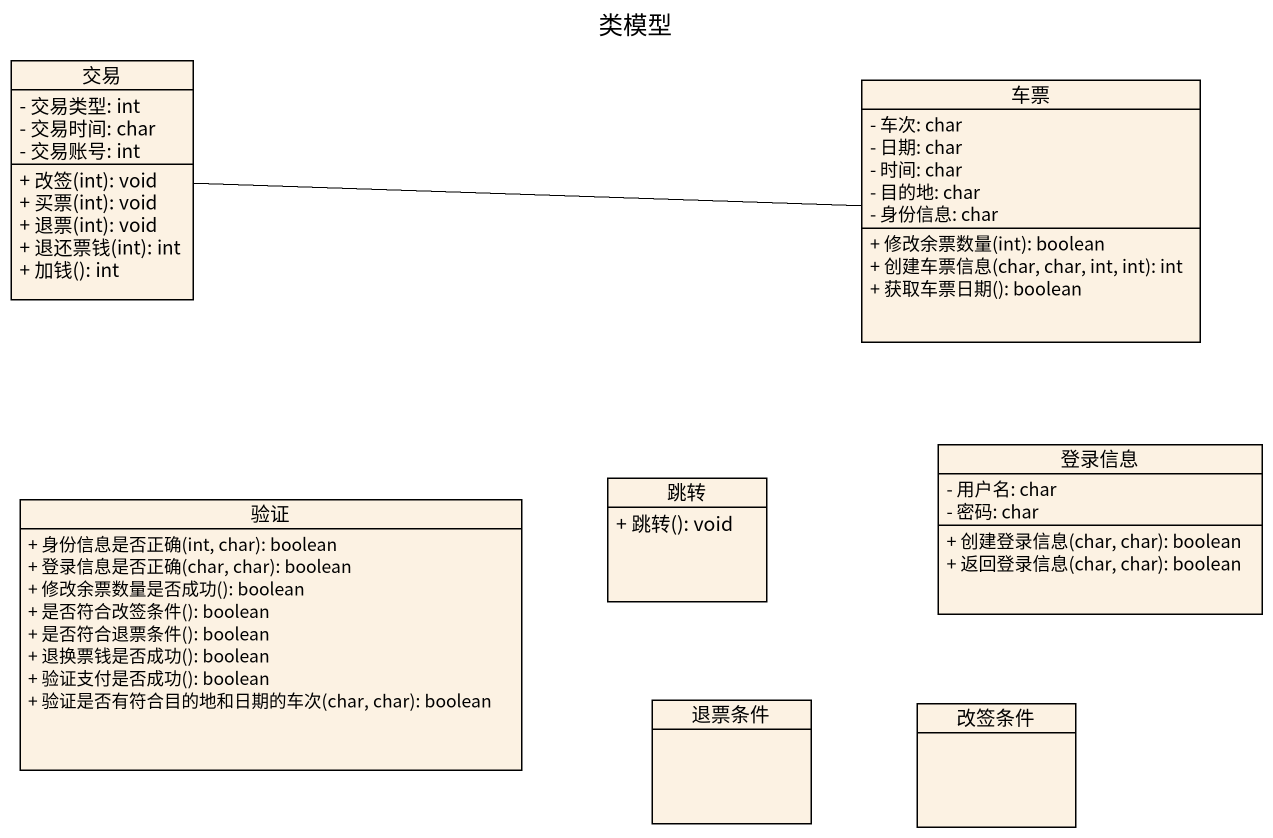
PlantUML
@startuml
title 类模型
hide circle
hide empty members
skinparam classAttributeIconSize 0
class 交易 {
  - 交易类型: int
  - 交易时间: char
  - 交易账号: int
  + 改签(int): void
  + 买票(int): void
  + 退票(int): void
  + 退还票钱(int): int
  + 加钱(): int
}
class 车票 {
  - 车次: char
  - 日期: char
  - 时间: char
  - 目的地: char
  - 身份信息: char
  + 修改余票数量(int): boolean
  + 创建车票信息(char, char, int, int): int
  + 获取车票日期(): boolean
}
class 登录信息 {
  - 用户名: char
  - 密码: char
  + 创建登录信息(char, char): boolean
  + 返回登录信息(char, char): boolean
}
class 验证 {
  + 身份信息是否正确(int, char): boolean
  + 登录信息是否正确(char, char): boolean
  + 修改余票数量是否成功(): boolean
  + 是否符合改签条件(): boolean
  + 是否符合退票条件(): boolean
  + 退换票钱是否成功(): boolean
  + 验证支付是否成功(): boolean
  + 验证是否有符合目的地和日期的车次(char, char): boolean
}
class 跳转 {
  + 跳转(): void
}
class 退票条件
class 改签条件
交易 -right- 车票
@enduml
